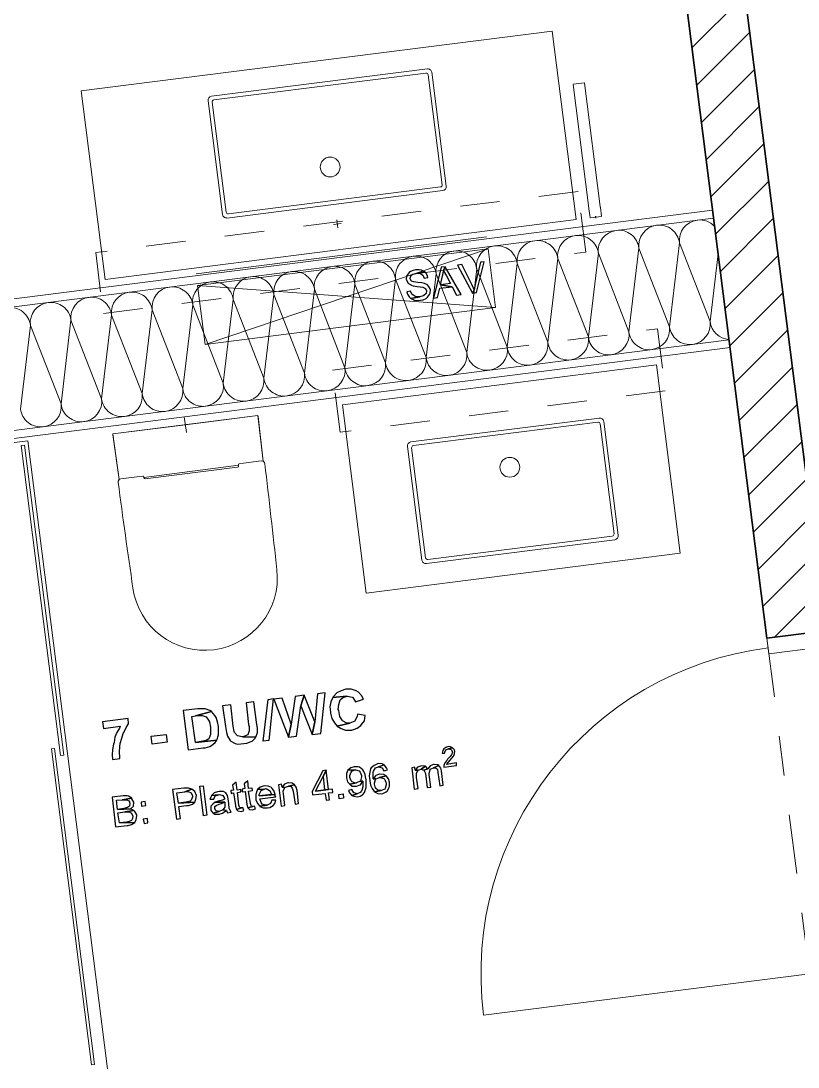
# Model space of a CAD drawing. Header units: metres. Extents: x 2713679.5 to 2713747.3, y 1226017.1 to 1226104.2.
# Drawn here: x 2713692.603 to 2713694.567, y 1226069.37 to 1226072.014 of the extents above; entities that cross this region are included whole.
import ezdxf

# ---------------------------------------------------------------- set-up
doc = ezdxf.new("R2010")
doc.units = ezdxf.units.M
doc.header["$MEASUREMENT"] = 0
doc.linetypes.add('Strich 2', pattern=[0.141111, 0.070556, -0.070556])
doc.linetypes.add('Strichpunkt 3_1_1mm Achsen', pattern=[0.25, 0.15, -0.05, 0, -0.05])
doc.layers.add('haustechnik', color=7, linetype='Continuous', true_color=0x0332dd)
doc.layers.add('texte', color=7, linetype='Continuous', true_color=0x000000)
doc.layers.add('plangrafiken', color=251, linetype='Continuous')
doc.layers.add('waende_stuetzen', color=250, linetype='Continuous')

msp = doc.modelspace()

# ---------------------------------------------------------------- linework, layer by layer
at = {"layer": 'haustechnik', "color": 152, "linetype": 'Continuous', "lineweight": 13, "true_color": 0x0365dd}
for p, q in [((2713693.0455, 1226071.3751), (2713693.7796, 1226071.4683)), ((2713693.0492, 1226071.3454), (2713693.7833, 1226071.4385)), ((2713693.7833, 1226071.4385), (2713693.0681, 1226071.1965)), ((2713693.7833, 1226071.4385), (2713693.8022, 1226071.2897)), ((2713693.0492, 1226071.3454), (2713693.8022, 1226071.2897)), ((2713693.0681, 1226071.1965), (2713693.0492, 1226071.3454)), ((2713693.8022, 1226071.2897), (2713693.0681, 1226071.1965))]:
    msp.add_line(p, q, dxfattribs=at)
at = {"layer": 'plangrafiken', "color": 7, "linetype": 'Continuous', "lineweight": 13}
for p, q in [((2713693.9454, 1226071.9883), (2713692.755, 1226071.8372)), ((2713694.0058, 1226071.5121), (2713693.9454, 1226071.9883)), ((2713693.6299, 1226071.8928), (2713693.0843, 1226071.8236)), ((2713693.6262, 1226071.8823), (2713693.0905, 1226071.8143)), ((2713693.6671, 1226071.6002), (2713693.6318, 1226071.8779)), ((2713693.6776, 1226071.5965), (2713693.6411, 1226071.8842)), ((2713693.9983, 1226071.8539), (2713693.9992, 1226071.854)), ((2713694.0379, 1226071.5412), (2713693.9984, 1226071.853)), ((2713693.9992, 1226071.854), (2713694.0261, 1226071.8574)), ((2713694.027, 1226071.8575), (2713694.0271, 1226071.8566)), ((2713694.0271, 1226071.8566), (2713694.0667, 1226071.5448)), ((2713692.755, 1226071.8372), (2713692.8154, 1226071.361)), ((2713693.0756, 1226071.8124), (2713693.1121, 1226071.5247)), ((2713693.0862, 1226071.8087), (2713693.1214, 1226071.5309)), ((2713693.1233, 1226071.516), (2713693.669, 1226071.5853)), ((2713693.127, 1226071.5266), (2713693.6627, 1226071.5946)), ((2713694.038, 1226071.5409), (2713694.0379, 1226071.5412)), ((2713694.0383, 1226071.5387), (2713694.0381, 1226071.5401)), ((2713694.0388, 1226071.5342), (2713694.0383, 1226071.5387)), ((2713694.0404, 1226071.522), (2713694.0388, 1226071.5342)), ((2713694.0667, 1226071.5448), (2713694.0667, 1226071.5446)), ((2713694.0668, 1226071.5438), (2713694.067, 1226071.5423)), ((2713694.067, 1226071.5423), (2713694.0698, 1226071.5207)), ((2713692.8154, 1226071.361), (2713694.0058, 1226071.5121)), ((2713693.3925, 1226071.4998), (2713693.4124, 1226071.5023)), ((2713693.4012, 1226071.511), (2713693.4037, 1226071.4911)), ((2713694.041, 1226071.517), (2713694.0404, 1226071.522)), ((2713694.0411, 1226071.5166), (2713694.041, 1226071.517)), ((2713694.0689, 1226071.5201), (2713694.042, 1226071.5167)), ((2713694.053, 1226071.5181), (2713694.0579, 1226071.5187)), ((2713694.0558, 1226071.5159), (2713694.0551, 1226071.5209)), ((2713694.0698, 1226071.5207), (2713694.0698, 1226071.5202)), ((2713694.2087, 1226071.1447), (2713693.4151, 1226071.044)), ((2713694.2691, 1226070.6686), (2713694.2087, 1226071.1447)), ((2713693.4151, 1226071.044), (2713693.4755, 1226070.5678)), ((2713692.8347, 1226070.9704), (2713693.2018, 1226071.017)), ((2713693.2018, 1226071.017), (2713693.0183, 1226070.9937)), ((2713693.2021, 1226071.0143), (2713693.2018, 1226071.017)), ((2713693.2018, 1226071.017), (2713693.215, 1226070.9011)), ((2713693.215, 1226070.9011), (2713693.2021, 1226071.0143)), ((2713694.0645, 1226071.0105), (2713693.5883, 1226070.9501)), ((2713694.0608, 1226071), (2713693.5945, 1226070.9408)), ((2713694.1016, 1226070.7179), (2713694.0664, 1226070.9956)), ((2713694.1122, 1226070.7142), (2713694.0756, 1226071.0018)), ((2713693.0183, 1226070.9937), (2713692.8347, 1226070.9704)), ((2713692.8347, 1226070.9704), (2713692.8351, 1226070.9677)), ((2713692.8508, 1226070.8548), (2713692.8347, 1226070.9704)), ((2713691.7273, 1226070.8399), (2713692.6202, 1226070.9532)), ((2713692.6115, 1226070.942), (2713692.6036, 1226070.941)), ((2713692.711, 1226070.1583), (2713692.6115, 1226070.942)), ((2713692.6202, 1226070.9532), (2713692.8216, 1226069.366)), ((2713692.8351, 1226070.9677), (2713692.8508, 1226070.8548)), ((2713692.6036, 1226070.941), (2713692.703, 1226070.1573)), ((2713693.5796, 1226070.9389), (2713693.6161, 1226070.6512)), ((2713693.5902, 1226070.9352), (2713693.6254, 1226070.6574)), ((2713692.9136, 1226070.8606), (2713693.1528, 1226070.891)), ((2713693.1528, 1226070.891), (2713693.1526, 1226070.8927)), ((2713693.1544, 1226070.8949), (2713693.1654, 1226070.8963)), ((2713693.1654, 1226070.8963), (2713693.2102, 1226070.902)), ((2713692.8959, 1226070.8621), (2713692.9111, 1226070.864)), ((2713692.9134, 1226070.8623), (2713692.9136, 1226070.8606)), ((2713693.1504, 1226070.8864), (2713692.9171, 1226070.8568)), ((2713692.8553, 1226070.8569), (2713692.8959, 1226070.8621)), ((2713693.631, 1226070.6531), (2713694.0973, 1226070.7123)), ((2713693.6273, 1226070.6425), (2713694.1035, 1226070.703)), ((2713693.4755, 1226070.5678), (2713694.2691, 1226070.6686)), ((2713692.6876, 1226070.1755), (2713692.6797, 1226070.1745)), ((2713692.789, 1226069.3769), (2713692.6876, 1226070.1755)), ((2713692.6797, 1226070.1745), (2713692.781, 1226069.3759)), ((2713692.703, 1226070.1573), (2713692.711, 1226070.1583)), ((2713692.781, 1226069.3759), (2713692.789, 1226069.3769))]:
    msp.add_line(p, q, dxfattribs=at)
at = {"layer": 'plangrafiken', "color": 7, "linetype": 'Strich 2', "lineweight": 13}
for p, q in [((2713694.0109, 1226071.5833), (2713692.7917, 1226071.4286)), ((2713694.0304, 1226071.4296), (2713694.0109, 1226071.5833)), ((2713692.7917, 1226071.4286), (2713692.8112, 1226071.2748)), ((2713692.8112, 1226071.2748), (2713694.0304, 1226071.4296)), ((2713693.3899, 1226071.1315), (2713694.2113, 1226071.2358)), ((2713694.2113, 1226071.2358), (2713694.2312, 1226071.079)), ((2713693.4097, 1226070.9748), (2713693.3899, 1226071.1315)), ((2713694.2312, 1226071.079), (2713693.4097, 1226070.9748))]:
    msp.add_line(p, q, dxfattribs=at)
at = {"layer": 'plangrafiken', "color": 144, "linetype": 'Continuous', "lineweight": 20, "true_color": 0x0082b3}
for p, q in [((2713692.9984, 1226070.9911), (2713693.0381, 1226070.9962)), ((2713693.0157, 1226071.0135), (2713693.0208, 1226070.9738))]:
    msp.add_line(p, q, dxfattribs=at)
at = {"layer": 'plangrafiken', "color": 7, "linetype": 'Continuous', "lineweight": 13}
for centre in [(2713693.3842, 1226071.6449), (2713693.8383, 1226070.886)]:
    msp.add_circle(centre, 0.025, dxfattribs=at)
for centre, radius, start, end in [((2713693.6269, 1226071.8773), 0.005, 7.2326, 97.2326), ((2713693.6312, 1226071.8829), 0.01, 7.2326, 97.2326), ((2713693.0856, 1226071.8137), 0.01, 97.2326, 187.2326), ((2713693.0911, 1226071.8093), 0.005, 97.2326, 187.2326), ((2713693.6621, 1226071.5995), 0.005, 277.2326, 7.2326), ((2713693.6677, 1226071.5952), 0.01, 277.2326, 7.2326), ((2713693.1221, 1226071.526), 0.01, 187.2326, 277.2326), ((2713693.1264, 1226071.5316), 0.005, 187.2326, 277.2326), ((2713694.0614, 1226070.995), 0.005, 7.2326, 97.2326), ((2713694.0657, 1226071.0006), 0.01, 7.2326, 97.2326), ((2713693.5895, 1226070.9402), 0.01, 97.2326, 187.2326), ((2713693.5951, 1226070.9358), 0.005, 97.2326, 187.2326), ((2713693.15, 1226070.8894), 0.00298, 276.6469, 6.505), ((2713693.1546, 1226070.8929), 0.002, 97.2326, 186.2737), ((2713693.2112, 1226070.894), 0.008, 6.7498, 97.2326), ((2713693.2112, 1226070.894), 0.008, 6.7498, 61.2541), ((2713663.4239, 1226067.3686), 30.0032, 6.23467, 6.74985), ((2713692.9114, 1226070.862), 0.002, 7.7686, 97.2326), ((2713692.8563, 1226070.849), 0.008, 97.2326, 187.7153), ((2713692.8563, 1226070.849), 0.008, 133.2013, 187.7153), ((2713722.58, 1226074.8759), 30.0032, 187.7153, 188.23048), ((2713692.9167, 1226070.8598), 0.00298, 187.9601, 277.8183), ((2713694.0966, 1226070.7172), 0.005, 277.2326, 7.2326), ((2713694.1022, 1226070.7129), 0.01, 277.2326, 7.2326), ((2713693.6261, 1226070.6525), 0.01, 187.2326, 277.2326), ((2713693.6304, 1226070.6581), 0.005, 187.2326, 277.2326), ((2713693.0673, 1226070.607), 0.1834, 188.2305, 6.2347)]:
    msp.add_arc(centre, radius, start, end, dxfattribs=at)
for centre, start_param, end_param in [((2713693.1543, 1226070.8799), 0.698501, 0.81567), ((2713692.9149, 1226070.8495), 5.467516, 5.584684)]:
    msp.add_ellipse(centre, major_axis=(-0.0018, 0.0144), ratio=0.008727, start_param=start_param, end_param=end_param, dxfattribs=at)
at = {"layer": 'texte'}
for points in [[(2713693.6751, 1226071.393), (2713693.6645, 1226071.3916), (2713693.6453, 1226071.3137), (2713693.6559, 1226071.3149), (2713693.6612, 1226071.3385), (2713693.6924, 1226071.3424), (2713693.6629, 1226071.3468), (2713693.6684, 1226071.3697), (2713693.6695, 1226071.3761), (2713693.6707, 1226071.3844)], [(2713693.6751, 1226071.393), (2713693.6707, 1226071.3844), (2713693.6734, 1226071.378), (2713693.6779, 1226071.3697), (2713693.6882, 1226071.3502), (2713693.6629, 1226071.3468), (2713693.6924, 1226071.3424), (2713693.7038, 1226071.321), (2713693.7149, 1226071.3224)], [(2713693.7166, 1226071.3983), (2713693.706, 1226071.3969), (2713693.7441, 1226071.3263), (2713693.7483, 1226071.3349), (2713693.7466, 1226071.3388), (2713693.7427, 1226071.3466)], [(2713693.7738, 1226071.4055), (2713693.7638, 1226071.4041), (2713693.7508, 1226071.3477), (2713693.7496, 1226071.3432), (2713693.7483, 1226071.3349), (2713693.7441, 1226071.3263), (2713693.7541, 1226071.3274)], [(2713693.6003, 1226071.3847), (2713693.5944, 1226071.3836), (2713693.5869, 1226071.3805), (2713693.5836, 1226071.3783), (2713693.5786, 1226071.3719), (2713693.5775, 1226071.3691), (2713693.5766, 1226071.361), (2713693.5769, 1226071.3594), (2713693.5805, 1226071.3521), (2713693.5822, 1226071.3505), (2713693.5894, 1226071.346), (2713693.5944, 1226071.3446), (2713693.6042, 1226071.3432), (2713693.6114, 1226071.3424), (2713693.6181, 1226071.3413), (2713693.6253, 1226071.3379), (2713693.6281, 1226071.3318), (2713693.6267, 1226071.3254), (2713693.6209, 1226071.3199), (2713693.6195, 1226071.3193), (2713693.6111, 1226071.3171), (2713693.588, 1226071.3126), (2713693.5956, 1226071.309), (2713693.5961, 1226071.3087), (2713693.6036, 1226071.3076), (2713693.6128, 1226071.3082), (2713693.6195, 1226071.3096), (2713693.6267, 1226071.3129), (2713693.6306, 1226071.316), (2713693.6356, 1226071.3224), (2713693.6367, 1226071.3257), (2713693.6376, 1226071.3341), (2713693.637, 1226071.3371), (2713693.6331, 1226071.3441), (2713693.6303, 1226071.3468), (2713693.6225, 1226071.3505), (2713693.6223, 1226071.3505), (2713693.6156, 1226071.3519), (2713693.6056, 1226071.3532), (2713693.5958, 1226071.3546), (2713693.59, 1226071.3566), (2713693.5861, 1226071.3627), (2713693.5861, 1226071.3641), (2713693.5892, 1226071.3713), (2713693.5931, 1226071.3738), (2713693.602, 1226071.3761), (2713693.6228, 1226071.3802), (2713693.6153, 1226071.3841), (2713693.6092, 1226071.385)], [(2713693.6228, 1226071.3802), (2713693.602, 1226071.3761), (2713693.6081, 1226071.3763), (2713693.6153, 1226071.3741), (2713693.6181, 1226071.3719), (2713693.6217, 1226071.3641), (2713693.6312, 1226071.366), (2713693.63, 1226071.3702), (2713693.6259, 1226071.3774)], [(2713693.5872, 1226071.3313), (2713693.5778, 1226071.3293), (2713693.5794, 1226071.3235), (2713693.5836, 1226071.3165), (2713693.588, 1226071.3126), (2713693.6111, 1226071.3171), (2713693.6075, 1226071.3168), (2713693.5995, 1226071.3176), (2713693.5981, 1226071.3182), (2713693.5914, 1226071.3226), (2713693.5906, 1226071.3235)], [(2713693.3189, 1226070.3102), (2713693.2957, 1226070.3065), (2713693.2859, 1226070.2368), (2713693.2786, 1226070.2037), (2713693.2994, 1226070.2062), (2713693.3104, 1226070.2833)], [(2713693.3189, 1226070.3102), (2713693.3104, 1226070.2833), (2713693.3385, 1226070.2111), (2713693.3459, 1226070.2429)], [(2713693.3716, 1226070.3163), (2713693.352, 1226070.3139), (2713693.3459, 1226070.2429), (2713693.3385, 1226070.2111), (2713693.3605, 1226070.2135)], [(2713693.3911, 1226070.3041), (2713693.3862, 1226070.2931), (2713693.3838, 1226070.2808), (2713693.385, 1226070.2674), (2713693.385, 1226070.2649), (2713693.3887, 1226070.2515), (2713693.3948, 1226070.2404), (2713693.4021, 1226070.2319), (2713693.434, 1226070.2392), (2713693.4266, 1226070.2392), (2713693.4156, 1226070.2453), (2713693.4144, 1226070.2466), (2713693.4083, 1226070.2564), (2713693.4058, 1226070.271), (2713693.4046, 1226070.2735), (2713693.4058, 1226070.2869), (2713693.4095, 1226070.298), (2713693.4144, 1226070.3028), (2713693.4254, 1226070.3077)], [(2713693.4242, 1226070.3249), (2713693.4119, 1226070.3212), (2713693.4009, 1226070.3163), (2713693.3924, 1226070.3065), (2713693.3911, 1226070.3041), (2713693.4254, 1226070.3077), (2713693.4278, 1226070.3077), (2713693.4401, 1226070.3053), (2713693.4413, 1226070.3041), (2713693.4486, 1226070.2931), (2713693.4682, 1226070.3004), (2713693.4633, 1226070.309), (2713693.456, 1226070.3175), (2713693.4499, 1226070.3212), (2713693.4376, 1226070.3249)], [(2713693.133, 1226070.2857), (2713693.1122, 1226070.2833), (2713693.1195, 1226070.2307), (2713693.1219, 1226070.216), (2713693.1244, 1226070.2062), (2713693.1317, 1226070.1952), (2713693.133, 1226070.1939), (2713693.144, 1226070.1878), (2713693.1513, 1226070.1866), (2713693.166, 1226070.1878), (2713693.1733, 1226070.1891), (2713693.1843, 1226070.1927), (2713693.1868, 1226070.1939), (2713693.1954, 1226070.2025), (2713693.1966, 1226070.2037), (2713693.1635, 1226070.205), (2713693.1623, 1226070.205), (2713693.1501, 1226070.2074), (2713693.1427, 1226070.216), (2713693.1415, 1226070.2184), (2713693.1391, 1226070.2319)], [(2713693.1917, 1226070.2931), (2713693.1721, 1226070.2906), (2713693.1782, 1226070.2356), (2713693.1795, 1226070.2307), (2713693.1795, 1226070.2196), (2713693.1758, 1226070.2099), (2713693.1758, 1226070.2099), (2713693.1635, 1226070.205), (2713693.1966, 1226070.2037), (2713693.2003, 1226070.216), (2713693.2003, 1226070.2258), (2713693.1978, 1226070.2417)], [(2713693.2149, 1226070.1939), (2713693.2272, 1226070.2992), (2713693.2406, 1226070.3016), (2713693.2296, 1226070.1952), (2713693.2149, 1226070.1939)], [(2713693.2627, 1226070.3028), (2713693.2419, 1226070.3004), (2713693.2786, 1226070.2037), (2713693.2859, 1226070.2368)], [(2713693.0498, 1226070.2759), (2713693.013, 1226070.271), (2713693.0253, 1226070.1719), (2713693.0632, 1226070.1768), (2713693.0681, 1226070.1768), (2713693.0803, 1226070.1805), (2713693.084, 1226070.1829), (2713693.0938, 1226070.1903), (2713693.0975, 1226070.1964), (2713693.0436, 1226070.1903), (2713693.0351, 1226070.2564), (2713693.0436, 1226070.2576), (2713693.084, 1226070.2686), (2713693.0803, 1226070.271), (2713693.0681, 1226070.2759), (2713693.0632, 1226070.2759)], [(2713693.084, 1226070.2686), (2713693.0436, 1226070.2576), (2713693.0485, 1226070.2588), (2713693.0608, 1226070.2588), (2713693.0706, 1226070.2551), (2713693.0767, 1226070.2466), (2713693.0791, 1226070.2429), (2713693.0816, 1226070.2294), (2713693.0816, 1226070.2233), (2713693.0816, 1226070.2111), (2713693.0779, 1226070.2001), (2713693.0706, 1226070.1952), (2713693.0583, 1226070.1927), (2713693.0436, 1226070.1903), (2713693.0975, 1226070.1964), (2713693.1024, 1226070.2099), (2713693.1024, 1226070.2172), (2713693.1024, 1226070.2307), (2713693.0999, 1226070.2429), (2713693.0962, 1226070.2539), (2713693.0926, 1226070.2588)], [(2713693.4535, 1226070.2625), (2713693.4523, 1226070.2564), (2713693.4474, 1226070.2466), (2713693.4462, 1226070.2441), (2713693.434, 1226070.2392), (2713693.4021, 1226070.2319), (2713693.4119, 1226070.2258), (2713693.4229, 1226070.2221), (2713693.4364, 1226070.2221), (2713693.4389, 1226070.2221), (2713693.4523, 1226070.227), (2713693.4621, 1226070.2331), (2713693.4633, 1226070.2356), (2713693.4707, 1226070.2453), (2713693.4731, 1226070.2588)], [(2713692.8736, 1226070.2515), (2713692.8087, 1226070.2429), (2713692.8112, 1226070.2258), (2713692.854, 1226070.2319), (2713692.8515, 1226070.227), (2713692.8454, 1226070.216), (2713692.8405, 1226070.2037), (2713692.8381, 1226070.1903), (2713692.8368, 1226070.1866), (2713692.8344, 1226070.1731), (2713692.8332, 1226070.1597), (2713692.8344, 1226070.1475), (2713692.8528, 1226070.1499), (2713692.8528, 1226070.1536), (2713692.8515, 1226070.1658), (2713692.8528, 1226070.1805), (2713692.854, 1226070.1878), (2713692.8576, 1226070.2013), (2713692.8613, 1226070.2135), (2713692.8625, 1226070.216), (2713692.8687, 1226070.2282), (2713692.8748, 1226070.238)], [(2713692.9347, 1226070.1866), (2713692.9323, 1226070.2062), (2713692.9702, 1226070.2111), (2713692.9727, 1226070.1915), (2713692.9347, 1226070.1866)], [(2713693.6823, 1226070.1805), (2713693.6762, 1226070.178), (2713693.6713, 1226070.1744), (2713693.6689, 1226070.1707), (2713693.6677, 1226070.1634), (2713693.6738, 1226070.1634), (2713693.6738, 1226070.1658), (2713693.6762, 1226070.1719), (2713693.6762, 1226070.1719), (2713693.6823, 1226070.1744), (2713693.6934, 1226070.1768), (2713693.6885, 1226070.1793)], [(2713693.6934, 1226070.1768), (2713693.6823, 1226070.1744), (2713693.6836, 1226070.1744), (2713693.6897, 1226070.1731), (2713693.6897, 1226070.1731), (2713693.6934, 1226070.167), (2713693.6934, 1226070.1658), (2713693.6909, 1226070.1597), (2713693.6897, 1226070.1585), (2713693.6872, 1226070.1548), (2713693.6811, 1226070.1487), (2713693.6787, 1226070.145), (2713693.675, 1226070.1401), (2713693.6738, 1226070.1389), (2713693.6713, 1226070.1328), (2713693.6713, 1226070.1279), (2713693.7031, 1226070.1328), (2713693.7031, 1226070.1389), (2713693.6787, 1226070.1352), (2713693.6811, 1226070.1389), (2713693.6823, 1226070.1401), (2713693.6872, 1226070.1462), (2713693.6921, 1226070.1511), (2713693.6958, 1226070.156), (2713693.6958, 1226070.156), (2713693.6983, 1226070.1621), (2713693.6995, 1226070.1683), (2713693.6983, 1226070.1719)], [(2713693.445, 1226070.1291), (2713693.4364, 1226070.1267), (2713693.4291, 1226070.1205), (2713693.4291, 1226070.1205), (2713693.4474, 1226070.1218), (2713693.4486, 1226070.1218), (2713693.4572, 1226070.1193), (2713693.4597, 1226070.1156), (2713693.4633, 1226070.1071), (2713693.4633, 1226070.1034), (2713693.4609, 1226070.0936), (2713693.4597, 1226070.0924), (2713693.467, 1226070.0924), (2713693.467, 1226070.0899), (2713693.467, 1226070.0887), (2713693.467, 1226070.0789), (2713693.4645, 1226070.0691), (2713693.4597, 1226070.0642), (2713693.4523, 1226070.0606), (2713693.4389, 1226070.0569), (2713693.4437, 1226070.0545), (2713693.4535, 1226070.0532), (2713693.4597, 1226070.0545), (2713693.467, 1226070.0594), (2713693.4707, 1226070.0642), (2713693.4743, 1226070.074), (2713693.4756, 1226070.0765), (2713693.4756, 1226070.0851), (2713693.4756, 1226070.0973), (2713693.4743, 1226070.0985), (2713693.4731, 1226070.1095), (2713693.4694, 1226070.1169), (2713693.467, 1226070.1218), (2713693.4584, 1226070.1279), (2713693.4548, 1226070.1291)], [(2713693.5061, 1226070.1377), (2713693.5037, 1226070.1364), (2713693.4951, 1226070.1328), (2713693.4878, 1226070.1267), (2713693.4866, 1226070.1242), (2713693.4841, 1226070.1156), (2713693.4829, 1226070.1059), (2713693.4841, 1226070.0936), (2713693.4866, 1226070.0826), (2713693.4902, 1226070.074), (2713693.4951, 1226070.0667), (2713693.4964, 1226070.0655), (2713693.5135, 1226070.0691), (2713693.5049, 1226070.0704), (2713693.4988, 1226070.0753), (2713693.4964, 1226070.0851), (2713693.4964, 1226070.0875), (2713693.4988, 1226070.0973), (2713693.5, 1226070.0985), (2713693.4927, 1226070.0985), (2713693.4927, 1226070.1071), (2713693.4927, 1226070.1156), (2713693.4939, 1226070.1181), (2713693.4988, 1226070.1267), (2713693.5061, 1226070.1291), (2713693.5208, 1226070.134), (2713693.5159, 1226070.1364)], [(2713693.5208, 1226070.134), (2713693.5061, 1226070.1291), (2713693.5061, 1226070.1291), (2713693.5159, 1226070.1267), (2713693.5196, 1226070.1193), (2713693.5294, 1226070.1218), (2713693.527, 1226070.1267)], [(2713693.5979, 1226070.1279), (2713693.5906, 1226070.1267), (2713693.5967, 1226070.0728), (2713693.6065, 1226070.074), (2713693.6028, 1226070.1022), (2713693.6028, 1226070.1034), (2713693.6028, 1226070.1132), (2713693.6065, 1226070.1205), (2713693.5991, 1226070.1205)], [(2713693.615, 1226070.1315), (2713693.615, 1226070.1315), (2713693.6053, 1226070.1279), (2713693.5991, 1226070.1205), (2713693.6065, 1226070.1205), (2713693.6138, 1226070.123), (2713693.6248, 1226070.1303), (2713693.6248, 1226070.1303)], [(2713693.6248, 1226070.1303), (2713693.6138, 1226070.123), (2713693.6212, 1226070.1205), (2713693.631, 1226070.1242)], [(2713693.6469, 1226070.1352), (2713693.6456, 1226070.1352), (2713693.6371, 1226070.1315), (2713693.631, 1226070.1242), (2713693.6212, 1226070.1205), (2713693.6248, 1226070.112), (2713693.6297, 1226070.0765), (2713693.6383, 1226070.0777), (2713693.6346, 1226070.1095), (2713693.6346, 1226070.1132), (2713693.6371, 1226070.1218), (2713693.6371, 1226070.123), (2713693.6456, 1226070.1267), (2713693.6591, 1226070.1328), (2713693.6567, 1226070.134)], [(2713693.6591, 1226070.1328), (2713693.6456, 1226070.1267), (2713693.6505, 1226070.1267), (2713693.6554, 1226070.123), (2713693.6567, 1226070.1144), (2713693.6615, 1226070.0814), (2713693.6701, 1226070.0826), (2713693.6652, 1226070.1193), (2713693.664, 1226070.1254)], [(2713693.374, 1226070.1205), (2713693.3654, 1226070.1193), (2713693.3385, 1226070.0667), (2713693.3397, 1226070.0581), (2713693.3716, 1226070.0618), (2713693.374, 1226070.0447), (2713693.3826, 1226070.0459), (2713693.3801, 1226070.063), (2713693.3911, 1226070.0642), (2713693.3899, 1226070.0728), (2713693.3801, 1226070.0716), (2713693.3471, 1226070.0679), (2713693.3667, 1226070.1046)], [(2713693.374, 1226070.1205), (2713693.3667, 1226070.1046), (2713693.3703, 1226070.0704), (2713693.3471, 1226070.0679), (2713693.3801, 1226070.0716)], [(2713693.4291, 1226070.1205), (2713693.4254, 1226070.112), (2713693.4254, 1226070.101), (2713693.4278, 1226070.0912), (2713693.434, 1226070.0851), (2713693.4511, 1226070.0887), (2713693.4486, 1226070.0875), (2713693.4401, 1226070.0912), (2713693.4376, 1226070.0936), (2713693.434, 1226070.1022), (2713693.434, 1226070.1071), (2713693.4376, 1226070.1156), (2713693.4389, 1226070.1181), (2713693.4474, 1226070.1218)], [(2713693.5098, 1226070.1107), (2713693.5086, 1226070.1107), (2713693.5, 1226070.1071), (2713693.4988, 1226070.1059), (2713693.4927, 1226070.0985), (2713693.5, 1226070.0985), (2713693.5086, 1226070.1022), (2713693.5257, 1226070.1059), (2713693.5196, 1226070.1095)], [(2713693.5257, 1226070.1059), (2713693.5086, 1226070.1022), (2713693.511, 1226070.1022), (2713693.5196, 1226070.0997), (2713693.5221, 1226070.0973), (2713693.5257, 1226070.0875), (2713693.5257, 1226070.0838), (2713693.5233, 1226070.074), (2713693.5221, 1226070.0728), (2713693.5135, 1226070.0691), (2713693.4964, 1226070.0655), (2713693.5049, 1226070.0618), (2713693.5147, 1226070.0606), (2713693.5172, 1226070.0618), (2713693.5257, 1226070.0655), (2713693.5282, 1226070.0679), (2713693.5331, 1226070.0765), (2713693.5343, 1226070.0802), (2713693.5343, 1226070.0899), (2713693.5318, 1226070.0985)], [(2713693.0143, 1226070.0753), (2713692.9861, 1226070.0716), (2713692.9959, 1226069.997), (2713693.0057, 1226069.9982), (2713693.002, 1226070.0288), (2713693.0216, 1226070.0312), (2713693.0265, 1226070.0312), (2713693.0363, 1226070.0349), (2713693.0424, 1226070.0398), (2713693.0008, 1226070.0373), (2713692.9971, 1226070.063), (2713693.0167, 1226070.0655), (2713693.0351, 1226070.0728), (2713693.0351, 1226070.0728), (2713693.0265, 1226070.0753), (2713693.0253, 1226070.0753)], [(2713693.0351, 1226070.0728), (2713693.0167, 1226070.0655), (2713693.0253, 1226070.0667), (2713693.0326, 1226070.063), (2713693.0363, 1226070.0557), (2713693.0363, 1226070.0532), (2713693.0326, 1226070.0447), (2713693.0302, 1226070.0422), (2713693.0204, 1226070.0398), (2713693.0008, 1226070.0373), (2713693.0424, 1226070.0398), (2713693.0449, 1226070.0471), (2713693.0461, 1226070.0569), (2713693.0461, 1226070.0569), (2713693.0424, 1226070.0667)], [(2713693.0644, 1226070.0055), (2713693.0546, 1226070.0802), (2713693.0632, 1226070.0814), (2713693.073, 1226070.0067), (2713693.0644, 1226070.0055)], [(2713693.1464, 1226070.0899), (2713693.1378, 1226070.0826), (2713693.1403, 1226070.0704), (2713693.133, 1226070.0691), (2713693.1342, 1226070.0618), (2713693.1403, 1226070.063), (2713693.1452, 1226070.0312), (2713693.1452, 1226070.03), (2713693.1476, 1226070.0214), (2713693.1599, 1226070.0251), (2713693.1562, 1226070.0263), (2713693.155, 1226070.0275), (2713693.1538, 1226070.0324), (2713693.1501, 1226070.0642), (2713693.1586, 1226070.0655), (2713693.1586, 1226070.0716), (2713693.1489, 1226070.0704)], [(2713693.1758, 1226070.0936), (2713693.1672, 1226070.0863), (2713693.1684, 1226070.074), (2713693.1623, 1226070.0728), (2713693.1623, 1226070.0655), (2713693.1697, 1226070.0667), (2713693.1733, 1226070.0349), (2713693.1733, 1226070.0337), (2713693.1758, 1226070.0251), (2713693.1892, 1226070.0288), (2713693.1856, 1226070.03), (2713693.1843, 1226070.0312), (2713693.1831, 1226070.0361), (2713693.1782, 1226070.0679), (2713693.188, 1226070.0691), (2713693.1868, 1226070.0753), (2713693.1782, 1226070.074)], [(2713693.2003, 1226070.0716), (2713693.199, 1226070.0679), (2713693.1966, 1226070.0594), (2713693.1966, 1226070.0496), (2713693.1966, 1226070.0459), (2713693.2003, 1226070.0361), (2713693.2064, 1226070.03), (2713693.2247, 1226070.0324), (2713693.2211, 1226070.0324), (2713693.2125, 1226070.0349), (2713693.21, 1226070.0386), (2713693.2064, 1226070.0483), (2713693.2467, 1226070.0532), (2713693.2455, 1226070.0557), (2713693.2455, 1226070.0594), (2713693.2051, 1226070.0557), (2713693.2051, 1226070.0594), (2713693.2088, 1226070.0679), (2713693.21, 1226070.0691), (2713693.2186, 1226070.0728)], [(2713693.2174, 1226070.0814), (2713693.2174, 1226070.0814), (2713693.2076, 1226070.0777), (2713693.2003, 1226070.0716), (2713693.2186, 1226070.0728), (2713693.2223, 1226070.074), (2713693.2308, 1226070.0691), (2713693.2321, 1226070.0691), (2713693.2357, 1226070.0594), (2713693.2051, 1226070.0557), (2713693.2455, 1226070.0594), (2713693.2419, 1226070.0691), (2713693.237, 1226070.0753), (2713693.2357, 1226070.0765), (2713693.2272, 1226070.0802)], [(2713693.2614, 1226070.0851), (2713693.2541, 1226070.0838), (2713693.2602, 1226070.03), (2713693.27, 1226070.0312), (2713693.2663, 1226070.0606), (2713693.2651, 1226070.0679), (2713693.2688, 1226070.0753), (2713693.2688, 1226070.0765), (2713693.2627, 1226070.0777)], [(2713693.2786, 1226070.0887), (2713693.2773, 1226070.0887), (2713693.2688, 1226070.0851), (2713693.2627, 1226070.0777), (2713693.2688, 1226070.0765), (2713693.2786, 1226070.0802), (2713693.2945, 1226070.0838), (2713693.2884, 1226070.0875)], [(2713693.2945, 1226070.0838), (2713693.2786, 1226070.0802), (2713693.2847, 1226070.0802), (2713693.2884, 1226070.0753), (2713693.2908, 1226070.0679), (2713693.2957, 1226070.0349), (2713693.3043, 1226070.0361), (2713693.3006, 1226070.0691), (2713693.2981, 1226070.0777)], [(2713693.4389, 1226070.0716), (2713693.4303, 1226070.0691), (2713693.4327, 1226070.063), (2713693.4389, 1226070.0569), (2713693.4523, 1226070.0606), (2713693.445, 1226070.063), (2713693.4437, 1226070.063)], [(2713693.4597, 1226070.0924), (2713693.4511, 1226070.0887), (2713693.434, 1226070.0851), (2713693.4401, 1226070.0802), (2713693.4499, 1226070.0802), (2713693.4511, 1226070.0802), (2713693.4597, 1226070.0838), (2713693.4609, 1226070.0838), (2713693.467, 1226070.0924)], [(2713692.8613, 1226070.0557), (2713692.8332, 1226070.052), (2713692.8417, 1226069.9774), (2713692.8711, 1226069.981), (2713692.8736, 1226069.981), (2713692.8821, 1226069.9835), (2713692.8907, 1226069.9884), (2713692.8515, 1226069.9872), (2713692.8479, 1226070.0129), (2713692.865, 1226070.0153), (2713692.8882, 1226070.019), (2713692.8797, 1226070.0226), (2713692.8797, 1226070.0226), (2713692.8466, 1226070.0214), (2713692.8442, 1226070.0447), (2713692.8589, 1226070.0459), (2713692.8833, 1226070.0496), (2713692.8748, 1226070.0545), (2713692.8711, 1226070.0557)], [(2713692.8833, 1226070.0496), (2713692.8589, 1226070.0459), (2713692.8613, 1226070.0459), (2713692.8699, 1226070.0459), (2713692.876, 1226070.0434), (2713692.8784, 1226070.0373), (2713692.8772, 1226070.03), (2713692.8723, 1226070.0263), (2713692.8625, 1226070.0239), (2713692.8466, 1226070.0214), (2713692.8797, 1226070.0226), (2713692.887, 1226070.03), (2713692.8882, 1226070.0398), (2713692.8882, 1226070.0398), (2713692.8833, 1226070.0483)], [(2713693.084, 1226070.0569), (2713693.084, 1226070.0557), (2713693.0803, 1226070.0471), (2713693.0901, 1226070.0471), (2713693.0938, 1226070.0557), (2713693.0938, 1226070.0557), (2713693.1024, 1226070.0581)], [(2713693.1036, 1226070.0667), (2713693.0999, 1226070.0655), (2713693.0914, 1226070.063), (2713693.0914, 1226070.063), (2713693.084, 1226070.0569), (2713693.1024, 1226070.0581), (2713693.1048, 1226070.0594), (2713693.1134, 1226070.0569), (2713693.117, 1226070.0496), (2713693.117, 1226070.0471), (2713693.1122, 1226070.0447), (2713693.1011, 1226070.0422), (2713693.0938, 1226070.0398), (2713693.1183, 1226070.0398), (2713693.1183, 1226070.0361), (2713693.1183, 1226070.0275), (2713693.1134, 1226070.0202), (2713693.1219, 1226070.019), (2713693.1244, 1226070.0129), (2713693.1342, 1226070.0141), (2713693.1305, 1226070.0202), (2713693.1293, 1226070.0239), (2713693.1281, 1226070.0361), (2713693.1268, 1226070.0483), (2713693.1244, 1226070.0569), (2713693.1207, 1226070.063), (2713693.1146, 1226070.0667), (2713693.1134, 1226070.0667)], [(2713693.237, 1226070.0447), (2713693.237, 1226070.0447), (2713693.2333, 1226070.0361), (2713693.2247, 1226070.0324), (2713693.2064, 1226070.03), (2713693.2064, 1226070.0288), (2713693.2149, 1226070.0251), (2713693.2259, 1226070.0251), (2713693.2321, 1226070.0263), (2713693.2406, 1226070.0312), (2713693.2443, 1226070.0361), (2713693.2467, 1226070.0447)], [(2713693.407, 1226070.0483), (2713693.4058, 1226070.0594), (2713693.4168, 1226070.0606), (2713693.4181, 1226070.0496), (2713693.407, 1226070.0483)], [(2713692.8882, 1226070.019), (2713692.865, 1226070.0153), (2713692.8662, 1226070.0153), (2713692.876, 1226070.0153), (2713692.8821, 1226070.0116), (2713692.8858, 1226070.0043), (2713692.8846, 1226069.9982), (2713692.8821, 1226069.9933), (2713692.876, 1226069.9908), (2713692.8699, 1226069.9896), (2713692.8515, 1226069.9872), (2713692.8907, 1226069.9884), (2713692.8944, 1226069.9957), (2713692.8944, 1226069.9957), (2713692.8956, 1226070.0055), (2713692.8956, 1226070.008), (2713692.8907, 1226070.0165)], [(2713692.9164, 1226070.041), (2713692.9066, 1226070.0398), (2713692.9078, 1226070.03), (2713692.9188, 1226070.0312)], [(2713693.0938, 1226070.0398), (2713693.0877, 1226070.0349), (2713693.0828, 1226070.03), (2713693.0828, 1226070.0226), (2713693.0828, 1226070.019), (2713693.0889, 1226070.0116), (2713693.1036, 1226070.0165), (2713693.095, 1226070.0178), (2713693.0926, 1226070.0239), (2713693.0926, 1226070.0288), (2713693.0962, 1226070.0312), (2713693.1036, 1226070.0349), (2713693.1097, 1226070.0361), (2713693.1183, 1226070.0398)], [(2713693.1134, 1226070.0202), (2713693.1036, 1226070.0165), (2713693.0889, 1226070.0116), (2713693.0926, 1226070.0092), (2713693.1024, 1226070.0092), (2713693.1036, 1226070.0092), (2713693.1122, 1226070.0116), (2713693.1134, 1226070.0129), (2713693.1219, 1226070.019)], [(2713693.1635, 1226070.0263), (2713693.1599, 1226070.0251), (2713693.1476, 1226070.0214), (2713693.1513, 1226070.0178), (2713693.1599, 1226070.0165), (2713693.166, 1226070.019)], [(2713693.1929, 1226070.03), (2713693.1892, 1226070.0288), (2713693.1758, 1226070.0251), (2713693.1807, 1226070.0214), (2713693.188, 1226070.0202), (2713693.1954, 1226070.0226)], [(2713692.9225, 1226069.9982), (2713692.9115, 1226069.997), (2713692.9139, 1226069.9859), (2713692.9237, 1226069.9872)]]:
    msp.add_lwpolyline(points, close=True, dxfattribs=at)
at = {"layer": 'waende_stuetzen', "color": 7, "linetype": 'Continuous', "lineweight": 35}
for p, q in [((2713694.6367, 1226070.4733), (2713694.3855, 1226072.4524)), ((2713694.2367, 1226072.4335), (2713694.4878, 1226070.4544)), ((2713694.6367, 1226070.4733), (2713694.4878, 1226070.4544))]:
    msp.add_line(p, q, dxfattribs=at)
at = {"layer": 'waende_stuetzen', "color": 18, "linetype": 'Continuous', "lineweight": 0, "true_color": 0x000000}
for p, q in [((2713694.2986, 1226071.9457), (2713694.4328, 1226072.0799)), ((2713694.3105, 1226071.8516), (2713694.4447, 1226071.9858)), ((2713694.3225, 1226071.7575), (2713694.4567, 1226071.8916)), ((2713694.3344, 1226071.6633), (2713694.4686, 1226071.7975)), ((2713694.3464, 1226071.5692), (2713694.4805, 1226071.7034)), ((2713694.3583, 1226071.4751), (2713694.4925, 1226071.6093)), ((2713694.3703, 1226071.381), (2713694.5044, 1226071.5152)), ((2713694.3822, 1226071.2869), (2713694.5164, 1226071.421)), ((2713694.3941, 1226071.1927), (2713694.5283, 1226071.3269)), ((2713694.4061, 1226071.0986), (2713694.5403, 1226071.2328)), ((2713694.418, 1226071.0045), (2713694.5522, 1226071.1387)), ((2713694.43, 1226070.9104), (2713694.5642, 1226071.0445)), ((2713694.4419, 1226070.8162), (2713694.5761, 1226070.9504)), ((2713694.4539, 1226070.7221), (2713694.588, 1226070.8563)), ((2713694.4658, 1226070.628), (2713694.6, 1226070.7622)), ((2713694.4778, 1226070.5339), (2713694.6119, 1226070.6681)), ((2713694.5067, 1226070.4568), (2713694.6239, 1226070.5739))]:
    msp.add_line(p, q, dxfattribs=at)
at = {"layer": 'waende_stuetzen', "color": 7, "linetype": 'Continuous', "lineweight": 18}
for p, q in [((2713694.3506, 1226071.5357), (2713691.6721, 1226071.1958)), ((2713694.3531, 1226071.5159), (2713694.3506, 1226071.5357)), ((2713694.3531, 1226071.5159), (2713691.6746, 1226071.1759)), ((2713691.7136, 1226070.8684), (2713694.3922, 1226071.2083)), ((2713694.3947, 1226071.1885), (2713694.3922, 1226071.2083)), ((2713691.7162, 1226070.8486), (2713694.3947, 1226071.1885))]:
    msp.add_line(p, q, dxfattribs=at)
at = {"layer": 'waende_stuetzen', "color": 7, "linetype": 'Continuous', "lineweight": 13}
for p, q in [((2713694.3922, 1226071.2083), (2713694.3531, 1226071.5159)), ((2713694.2418, 1226071.2413), (2713694.267, 1226071.4529)), ((2713694.3443, 1226071.2543), (2713694.267, 1226071.4529)), ((2713694.0368, 1226071.2153), (2713694.062, 1226071.4268)), ((2713694.1393, 1226071.2283), (2713694.062, 1226071.4268)), ((2713694.1393, 1226071.2283), (2713694.1645, 1226071.4399)), ((2713694.2418, 1226071.2413), (2713694.1645, 1226071.4399)), ((2713694.3443, 1226071.2543), (2713694.3647, 1226071.4251)), ((2713693.8317, 1226071.1893), (2713693.857, 1226071.4008)), ((2713693.9342, 1226071.2023), (2713693.857, 1226071.4008)), ((2713693.9342, 1226071.2023), (2713693.9595, 1226071.4138)), ((2713694.0368, 1226071.2153), (2713693.9595, 1226071.4138)), ((2713693.6267, 1226071.1633), (2713693.6519, 1226071.3748)), ((2713693.7292, 1226071.1763), (2713693.6519, 1226071.3748)), ((2713693.7292, 1226071.1763), (2713693.7545, 1226071.3878)), ((2713693.8317, 1226071.1893), (2713693.7545, 1226071.3878)), ((2713693.4217, 1226071.1373), (2713693.4469, 1226071.3488)), ((2713693.5242, 1226071.1503), (2713693.4469, 1226071.3488)), ((2713693.5242, 1226071.1503), (2713693.5494, 1226071.3618)), ((2713693.6267, 1226071.1633), (2713693.5494, 1226071.3618)), ((2713693.2167, 1226071.1112), (2713693.2419, 1226071.3228)), ((2713693.3192, 1226071.1242), (2713693.2419, 1226071.3228)), ((2713693.3192, 1226071.1242), (2713693.3444, 1226071.3358)), ((2713693.4217, 1226071.1373), (2713693.3444, 1226071.3358)), ((2713693.0116, 1226071.0852), (2713693.0369, 1226071.2967)), ((2713693.1142, 1226071.0982), (2713693.0369, 1226071.2967)), ((2713693.1142, 1226071.0982), (2713693.1394, 1226071.3098)), ((2713693.2167, 1226071.1112), (2713693.1394, 1226071.3098)), ((2713692.8066, 1226071.0592), (2713692.8319, 1226071.2707)), ((2713692.9091, 1226071.0722), (2713692.8319, 1226071.2707)), ((2713692.9091, 1226071.0722), (2713692.9344, 1226071.2837)), ((2713693.0116, 1226071.0852), (2713692.9344, 1226071.2837)), ((2713692.6016, 1226071.0332), (2713692.6268, 1226071.2447)), ((2713692.7041, 1226071.0462), (2713692.6268, 1226071.2447)), ((2713692.7041, 1226071.0462), (2713692.7293, 1226071.2577)), ((2713692.8066, 1226071.0592), (2713692.7293, 1226071.2577)), ((2713694.4929, 1226070.4147), (2713694.4878, 1226070.4544)), ((2713694.6417, 1226070.4336), (2713694.4929, 1226070.4147)), ((2713694.5955, 1226069.6062), (2713693.7721, 1226069.5017))]:
    msp.add_line(p, q, dxfattribs=at)
at = {"layer": 'waende_stuetzen', "color": 7, "linetype": 'Strichpunkt 3_1_1mm Achsen', "lineweight": 13}
msp.add_line((2713694.4878, 1226070.4544), (2713694.5986, 1226069.5814), dxfattribs=at)
at = {"layer": 'waende_stuetzen', "color": 7, "linetype": 'Continuous', "lineweight": 13}
for centre, radius, start, end in [((2713694.2158, 1226071.4464), 0.0517, 97.2326, 187.2326), ((2713694.2158, 1226071.4464), 0.0517, 7.2326, 97.2326), ((2713694.3183, 1226071.4594), 0.0517, 97.2326, 187.2326), ((2713694.3183, 1226071.4594), 0.0517, 43.4132, 97.2326), ((2713694.0107, 1226071.4203), 0.0517, 97.2326, 187.2326), ((2713694.0107, 1226071.4203), 0.0517, 7.2326, 97.2326), ((2713694.1132, 1226071.4333), 0.0517, 97.2326, 187.2326), ((2713694.1132, 1226071.4333), 0.0517, 7.2326, 97.2326), ((2713693.8057, 1226071.3943), 0.0517, 97.2326, 187.2326), ((2713693.8057, 1226071.3943), 0.0517, 7.2326, 97.2326), ((2713693.9082, 1226071.4073), 0.0517, 97.2326, 187.2326), ((2713693.9082, 1226071.4073), 0.0517, 7.2326, 97.2326), ((2713693.6007, 1226071.3683), 0.0517, 97.2326, 187.2326), ((2713693.6007, 1226071.3683), 0.0517, 7.2326, 97.2326), ((2713693.7032, 1226071.3813), 0.0517, 97.2326, 187.2326), ((2713693.7032, 1226071.3813), 0.0517, 7.2326, 97.2326), ((2713693.3957, 1226071.3423), 0.0517, 97.2326, 187.2326), ((2713693.3957, 1226071.3423), 0.0517, 7.2326, 97.2326), ((2713693.4982, 1226071.3553), 0.0517, 97.2326, 187.2326), ((2713693.4982, 1226071.3553), 0.0517, 7.2326, 97.2326), ((2713693.1906, 1226071.3163), 0.0517, 97.2326, 187.2326), ((2713693.1906, 1226071.3163), 0.0517, 7.2326, 97.2326), ((2713693.2932, 1226071.3293), 0.0517, 97.2326, 187.2326), ((2713693.2932, 1226071.3293), 0.0517, 7.2326, 97.2326), ((2713692.9856, 1226071.2902), 0.0517, 97.2326, 187.2326), ((2713692.9856, 1226071.2902), 0.0517, 7.2326, 97.2326), ((2713693.0881, 1226071.3033), 0.0517, 97.2326, 187.2326), ((2713693.0881, 1226071.3033), 0.0517, 7.2326, 97.2326), ((2713692.7806, 1226071.2642), 0.0517, 97.2326, 187.2326), ((2713692.7806, 1226071.2642), 0.0517, 7.2326, 97.2326), ((2713692.8831, 1226071.2772), 0.0517, 97.2326, 187.2326), ((2713692.8831, 1226071.2772), 0.0517, 7.2326, 97.2326), ((2713692.5756, 1226071.2382), 0.0517, 7.2326, 97.2326), ((2713692.6781, 1226071.2512), 0.0517, 97.2326, 187.2326), ((2713692.6781, 1226071.2512), 0.0517, 7.2326, 97.2326), ((2713694.1905, 1226071.2348), 0.0517, 277.2326, 7.2326), ((2713694.293, 1226071.2478), 0.0517, 187.2326, 277.2326), ((2713694.293, 1226071.2478), 0.0517, 277.2326, 7.2326), ((2713694.3955, 1226071.2608), 0.0517, 187.2326, 266.114), ((2713693.9855, 1226071.2088), 0.0517, 277.2326, 7.2326), ((2713694.088, 1226071.2218), 0.0517, 187.2326, 277.2326), ((2713694.088, 1226071.2218), 0.0517, 277.2326, 7.2326), ((2713694.1905, 1226071.2348), 0.0517, 187.2326, 277.2326), ((2713693.7805, 1226071.1828), 0.0517, 277.2326, 7.2326), ((2713693.883, 1226071.1958), 0.0517, 187.2326, 277.2326), ((2713693.883, 1226071.1958), 0.0517, 277.2326, 7.2326), ((2713693.9855, 1226071.2088), 0.0517, 187.2326, 277.2326), ((2713693.5755, 1226071.1568), 0.0517, 277.2326, 7.2326), ((2713693.678, 1226071.1698), 0.0517, 187.2326, 277.2326), ((2713693.678, 1226071.1698), 0.0517, 277.2326, 7.2326), ((2713693.7805, 1226071.1828), 0.0517, 187.2326, 277.2326), ((2713693.3704, 1226071.1308), 0.0517, 277.2326, 7.2326), ((2713693.4729, 1226071.1438), 0.0517, 187.2326, 277.2326), ((2713693.4729, 1226071.1438), 0.0517, 277.2326, 7.2326), ((2713693.5755, 1226071.1568), 0.0517, 187.2326, 277.2326), ((2713693.1654, 1226071.1047), 0.0517, 277.2326, 7.2326), ((2713693.2679, 1226071.1177), 0.0517, 187.2326, 277.2326), ((2713693.2679, 1226071.1177), 0.0517, 277.2326, 7.2326), ((2713693.3704, 1226071.1308), 0.0517, 187.2326, 277.2326), ((2713692.9604, 1226071.0787), 0.0517, 277.2326, 7.2326), ((2713693.0629, 1226071.0917), 0.0517, 187.2326, 277.2326), ((2713693.0629, 1226071.0917), 0.0517, 277.2326, 7.2326), ((2713693.1654, 1226071.1047), 0.0517, 187.2326, 277.2326), ((2713692.7554, 1226071.0527), 0.0517, 277.2326, 7.2326), ((2713692.8579, 1226071.0657), 0.0517, 187.2326, 277.2326), ((2713692.8579, 1226071.0657), 0.0517, 277.2326, 7.2326), ((2713692.9604, 1226071.0787), 0.0517, 187.2326, 277.2326), ((2713692.6529, 1226071.0397), 0.0517, 187.2326, 277.2326), ((2713692.6529, 1226071.0397), 0.0517, 277.2326, 7.2326), ((2713692.7554, 1226071.0527), 0.0517, 187.2326, 277.2326), ((2713694.5955, 1226069.6062), 0.83, 97.2326, 187.2326)]:
    msp.add_arc(centre, radius, start, end, dxfattribs=at)

doc.saveas('drawing.dxf')
